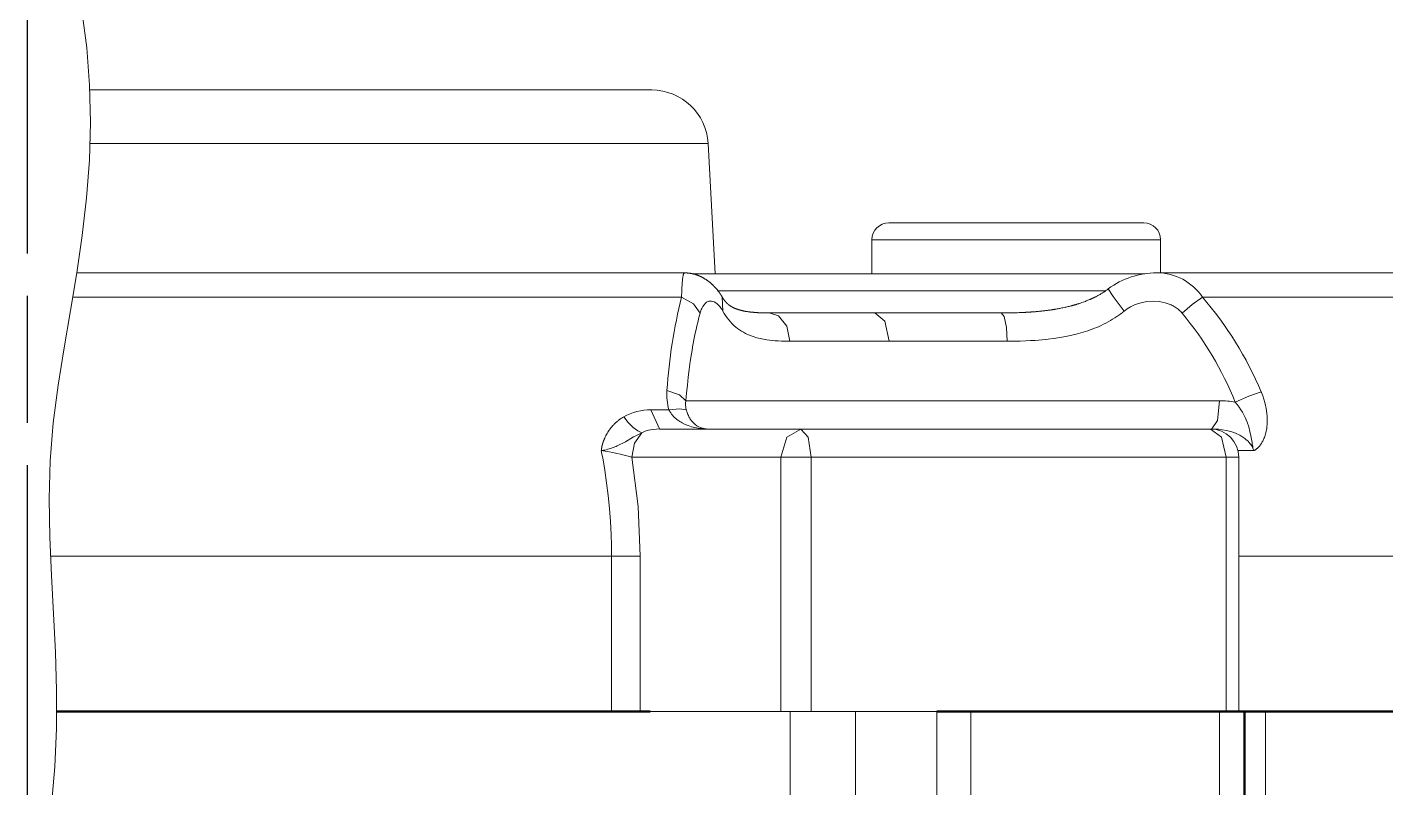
# Model space of a CAD drawing. Header units: millimetres. Extents: x 174875 to 182855, y -330615 to -324972.
# Drawn here: x 177810.84 to 177858.9, y -325640.83 to -325613.92 of the extents above; entities that cross this region are included whole.
import ezdxf

# ---------------------------------------------------------------- set-up
doc = ezdxf.new("R2010")
doc.units = ezdxf.units.MM
doc.header["$LTSCALE"] = 20
doc.layers.get('0').update_dxf_attribs({"lineweight": 15})
doc.layers.add('PDF_几何图形', color=7, linetype='Continuous')
doc.layers.add('实线', color=7, linetype='Continuous')

# ---------------------------------------------------------------- blocks, each defined once
blk = doc.blocks.new('Z$W@#0D7750773333335')
at = {"layer": 'PDF_几何图形', "lineweight": 25}
for points in [[(222.58, 0), (201.374, 0), (197.625, 0), (193.877, 0)], [(228.577, 0), (224.079, 0)], [(258.78, 0), (230.077, 0)]]:
    blk.add_lwpolyline(points, dxfattribs=at)
at = {"layer": 'PDF_几何图形', "lineweight": 18}
for points in [[(238.675, -1.932), (237.355, -2.105), (236.032, -2.207), (234.707, -2.239), (233.379, -2.202), (232.048, -2.103), (230.717, -1.95), (229.388, -1.756), (228.063, -1.537), (226.739, -1.31), (225.412, -1.099), (224.081, -0.924), (222.742, -0.809), (221.394, -0.772), (220.039, -0.798), (218.683, -0.861), (217.327, -0.936), (215.971, -1), (214.616, -1.037), (213.264, -1.033), (211.915, -0.979), (210.569, -0.865)], [(229.388, -23.252), (229.388, -18.039), (229.388, -12.692), (229.388, -7.25), (229.388, -1.755)], [(223.865, -22.364), (223.866, -22.363), (223.866, -22.362)], [(223.865, -22.374), (223.866, -22.363)], [(223.865, -22.364), (223.865, -22.374), (223.865, -27.367), (223.865, -32.377), (223.865, -37.215), (223.865, -41.855), (223.865, -41.878), (223.865, -41.902), (223.866, -41.908)], [(227.972, -26.218), (227.972, -26.216), (227.972, -26.214), (227.972, -26.21), (227.972, -26.206), (227.972, -26.2), (227.972, -26.193), (227.972, -26.185), (227.972, -26.176), (227.972, -26.168), (227.972, -26.16), (227.972, -26.153), (227.972, -26.146), (227.972, -26.141), (227.972, -26.135), (227.972, -26.131), (227.973, -26.127), (227.973, -26.118), (227.973, -26.11), (227.973, -26.101), (227.973, -26.091), (227.973, -26.081), (227.973, -26.071), (227.974, -26.06), (227.974, -26.049), (227.974, -26.039), (227.974, -26.028), (227.974, -26.02), (227.975, -26.012), (227.975, -26.004), (227.975, -25.996), (227.975, -25.987), (227.976, -25.978), (227.976, -25.967), (227.976, -25.957), (227.977, -25.945), (227.977, -25.934), (227.978, -25.923), (227.978, -25.911), (227.979, -25.901), (227.979, -25.89), (227.98, -25.88), (227.98, -25.87), (227.981, -25.862), (227.981, -25.853), (227.981, -25.845), (227.982, -25.837), (227.982, -25.828), (227.983, -25.819), (227.984, -25.805), (227.985, -25.791), (227.986, -25.777), (227.987, -25.763), (227.987, -25.752), (227.988, -25.742), (227.989, -25.729), (227.99, -25.716), (227.991, -25.702), (227.993, -25.688), (227.994, -25.678), (227.995, -25.668), (227.995, -25.662), (227.996, -25.657), (227.996, -25.651), (227.997, -25.645), (227.997, -25.638), (227.998, -25.632), (227.999, -25.626), (227.999, -25.621), (228, -25.616), (228, -25.612), (228.001, -25.609), (228.001, -25.606), (228.001, -25.601), (228.002, -25.596), (228.003, -25.589), (228.004, -25.582), (228.004, -25.575), (228.005, -25.567), (228.006, -25.561), (228.007, -25.554), (228.009, -25.537), (228.012, -25.52), (228.014, -25.502), (228.017, -25.484), (228.019, -25.469), (228.021, -25.454), (228.025, -25.434), (228.028, -25.414), (228.031, -25.4), (228.033, -25.385), (228.037, -25.368), (228.04, -25.351), (228.043, -25.334), (228.047, -25.318), (228.048, -25.313), (228.049, -25.308), (228.05, -25.302), (228.052, -25.296), (228.053, -25.29), (228.055, -25.283), (228.057, -25.276), (228.058, -25.269), (228.06, -25.262), (228.061, -25.256), (228.063, -25.251), (228.064, -25.246), (228.065, -25.241), (228.067, -25.236), (228.068, -25.231), (228.069, -25.226), (228.071, -25.22), (228.072, -25.215), (228.074, -25.208), (228.076, -25.202), (228.078, -25.195), (228.08, -25.188), (228.082, -25.182), (228.083, -25.176), (228.085, -25.171), (228.086, -25.166), (228.088, -25.161), (228.089, -25.156), (228.092, -25.149), (228.094, -25.141), (228.097, -25.133), (228.1, -25.124), (228.103, -25.115), (228.106, -25.106), (228.109, -25.097), (228.112, -25.089), (228.115, -25.082), (228.118, -25.074), (228.121, -25.067), (228.124, -25.06), (228.127, -25.053), (228.13, -25.045), (228.133, -25.036), (228.137, -25.028), (228.14, -25.02), (228.143, -25.013), (228.146, -25.007), (228.149, -25.002), (228.151, -24.996), (228.154, -24.99), (228.157, -24.984), (228.16, -24.978), (228.162, -24.973), (228.165, -24.967), (228.169, -24.96), (228.172, -24.954), (228.176, -24.947), (228.179, -24.94), (228.184, -24.932), (228.188, -24.924), (228.193, -24.917), (228.197, -24.909), (228.201, -24.902), (228.206, -24.895), (228.21, -24.888), (228.215, -24.881), (228.22, -24.872), (228.226, -24.863), (228.23, -24.858), (228.233, -24.853), (228.237, -24.848), (228.24, -24.843), (228.243, -24.839), (228.247, -24.834), (228.25, -24.83), (228.253, -24.825), (228.257, -24.821), (228.26, -24.816), (228.264, -24.812), (228.267, -24.808), (228.271, -24.803), (228.275, -24.799), (228.279, -24.794), (228.283, -24.789), (228.288, -24.783), (228.292, -24.778), (228.298, -24.772), (228.303, -24.767), (228.306, -24.763), (228.31, -24.759), (228.313, -24.755), (228.316, -24.752), (228.32, -24.749), (228.323, -24.745), (228.326, -24.742), (228.33, -24.738), (228.334, -24.735), (228.338, -24.731), (228.341, -24.727), (228.345, -24.724), (228.348, -24.721), (228.352, -24.717), (228.356, -24.714), (228.36, -24.71), (228.364, -24.706), (228.369, -24.702), (228.375, -24.697), (228.38, -24.693), (228.385, -24.688), (228.391, -24.684), (228.396, -24.679), (228.402, -24.675), (228.407, -24.671), (228.412, -24.667), (228.418, -24.662), (228.423, -24.658), (228.429, -24.654), (228.435, -24.65), (228.44, -24.645), (228.446, -24.641), (228.452, -24.637), (228.458, -24.633), (228.464, -24.629), (228.47, -24.625), (228.477, -24.62), (228.485, -24.615), (228.492, -24.61), (228.499, -24.606), (228.502, -24.604), (228.505, -24.602), (228.508, -24.6), (228.511, -24.599), (228.514, -24.597), (228.517, -24.595), (228.521, -24.592), (228.525, -24.59), (228.531, -24.586), (228.537, -24.583), (228.55, -24.575), (228.563, -24.567), (228.573, -24.561), (228.583, -24.555), (228.59, -24.551), (228.597, -24.547), (228.601, -24.544), (228.606, -24.541), (228.61, -24.538), (228.615, -24.536), (228.62, -24.532), (228.625, -24.529), (228.632, -24.524), (228.638, -24.52), (228.647, -24.514), (228.655, -24.509), (228.662, -24.504), (228.669, -24.499), (228.675, -24.495), (228.68, -24.492), (228.685, -24.489), (228.689, -24.485), (228.694, -24.482), (228.699, -24.478), (228.705, -24.474), (228.71, -24.47), (228.717, -24.466), (228.723, -24.461), (228.735, -24.452), (228.747, -24.443), (228.756, -24.436), (228.765, -24.429), (228.775, -24.421), (228.785, -24.414), (228.796, -24.405), (228.807, -24.396), (228.817, -24.387), (228.828, -24.378), (228.836, -24.371), (228.844, -24.364), (228.851, -24.358), (228.859, -24.351), (228.868, -24.343), (228.877, -24.335), (228.887, -24.326), (228.897, -24.317), (228.904, -24.31), (228.911, -24.303), (228.918, -24.296), (228.924, -24.29), (228.932, -24.283), (228.939, -24.275), (228.948, -24.266), (228.956, -24.258), (228.966, -24.248), (228.975, -24.238), (228.983, -24.23), (228.99, -24.222), (228.997, -24.214), (229.004, -24.207), (229.011, -24.198), (229.019, -24.19), (229.027, -24.18), (229.036, -24.17), (229.046, -24.158), (229.055, -24.147), (229.062, -24.138), (229.07, -24.128), (229.076, -24.12), (229.082, -24.112), (229.089, -24.104), (229.095, -24.096), (229.101, -24.087), (229.108, -24.079), (229.115, -24.068), (229.123, -24.058), (229.13, -24.047), (229.138, -24.036), (229.146, -24.025), (229.153, -24.013), (229.161, -24), (229.17, -23.987), (229.177, -23.975), (229.184, -23.964), (229.192, -23.951), (229.199, -23.939), (229.206, -23.926), (229.213, -23.914), (229.22, -23.902), (229.226, -23.89), (229.23, -23.881), (229.235, -23.873), (229.24, -23.863), (229.245, -23.853), (229.25, -23.842), (229.255, -23.831), (229.26, -23.821), (229.265, -23.811), (229.268, -23.804), (229.271, -23.797), (229.274, -23.791), (229.277, -23.784), (229.279, -23.778), (229.282, -23.772), (229.285, -23.764), (229.289, -23.755), (229.293, -23.746), (229.296, -23.736), (229.3, -23.727), (229.304, -23.717), (229.306, -23.709), (229.309, -23.702), (229.311, -23.695), (229.314, -23.689), (229.316, -23.683), (229.318, -23.677), (229.319, -23.672), (229.321, -23.667), (229.323, -23.661), (229.325, -23.655), (229.328, -23.647), (229.33, -23.639), (229.335, -23.623), (229.339, -23.607), (229.343, -23.594), (229.346, -23.582), (229.349, -23.571), (229.352, -23.56), (229.355, -23.547), (229.357, -23.535), (229.361, -23.519), (229.364, -23.503), (229.366, -23.491), (229.368, -23.48), (229.37, -23.47), (229.371, -23.461), (229.373, -23.449), (229.375, -23.437), (229.377, -23.424), (229.379, -23.411), (229.38, -23.4), (229.381, -23.388), (229.382, -23.377), (229.383, -23.367), (229.384, -23.355), (229.385, -23.343), (229.386, -23.329), (229.387, -23.315), (229.387, -23.306), (229.388, -23.297), (229.388, -23.288), (229.388, -23.28), (229.388, -23.268), (229.388, -23.257), (229.388, -23.254), (229.388, -23.252)], [(229.357, -39.531), (229.357, -35.962), (229.357, -32.084), (229.357, -27.93), (229.357, -23.538)], [(227.974, -28.571), (227.974, -27.311), (227.974, -26.037)], [(227.972, -34.452), (227.973, -33.87), (227.974, -33.293), (227.974, -32.722), (227.974, -32.156), (227.974, -31.599), (227.974, -31.051), (227.974, -30.514), (227.974, -29.988), (227.681, -30.341), (226.974, -30.488)], [(227.974, -34.807), (227.974, -33.208), (227.974, -31.574)], [(227.972, -34.488), (227.972, -34.484)], [(223.099, -43.387), (223.146, -43.37), (223.192, -43.352), (223.236, -43.33), (223.278, -43.306), (223.319, -43.279), (223.358, -43.25), (223.395, -43.218), (223.43, -43.185), (223.464, -43.15), (223.497, -43.113), (223.528, -43.076), (223.557, -43.037), (223.647, -42.893), (223.719, -42.738), (223.775, -42.578), (223.816, -42.412), (223.839, -42.285), (223.854, -42.157), (223.865, -41.909)], [(223.102, -43.386), (223.115, -43.381), (223.129, -43.376), (223.149, -43.37), (223.169, -43.364), (223.188, -43.36), (223.206, -43.357), (223.223, -43.354), (223.239, -43.352), (223.257, -43.35), (223.273, -43.346), (223.334, -43.337), (223.393, -43.328), (223.451, -43.318), (223.508, -43.308), (223.564, -43.298), (223.62, -43.287), (223.782, -43.252), (223.943, -43.208), (224.105, -43.153), (224.267, -43.085), (224.362, -43.038), (224.456, -42.986), (224.549, -42.929), (224.641, -42.866), (224.728, -42.8), (224.815, -42.73)]]:
    blk.add_lwpolyline(points, dxfattribs=at)
at = {"layer": 'PDF_几何图形', "lineweight": 13}
for points in [[(219.367, -0.825), (219.367, -5.862), (219.367, -10.866), (219.367, -15.812), (219.367, -20.672), (213.869, -20.672)], [(233.966, -24.09), (233.966, -23.934), (233.966, -23.47), (233.966, -22.702), (233.966, -21.641), (233.966, -20.3), (233.966, -18.698), (233.966, -16.854), (233.966, -14.792), (233.966, -12.539), (233.966, -10.124), (233.966, -7.578), (233.966, -4.935), (233.966, -2.228)], [(227.972, -34.484), (227.972, -34.452), (227.843, -34.56), (227.46, -34.643), (226.972, -34.67), (226.973, -33.581), (226.973, -32.517), (226.974, -31.484), (226.974, -30.488), (226.974, -29.534), (226.973, -28.628), (226.973, -27.774), (226.972, -26.978), (226.973, -26.893), (226.975, -26.808), (226.978, -26.683), (226.983, -26.56), (226.99, -26.459), (226.998, -26.359), (227.009, -26.261), (227.023, -26.164), (227.054, -25.985), (227.095, -25.811), (227.148, -25.642), (227.213, -25.48), (227.248, -25.407), (227.286, -25.335), (227.327, -25.265), (227.371, -25.196), (227.419, -25.13), (227.47, -25.065), (227.527, -25), (227.589, -24.937), (227.657, -24.875), (227.73, -24.814), (227.804, -24.757), (227.882, -24.703), (227.957, -24.656), (228.035, -24.61), (228.062, -24.594), (228.089, -24.578), (228.117, -24.56), (228.143, -24.542), (228.169, -24.523), (228.194, -24.504), (228.215, -24.485), (228.236, -24.466), (228.255, -24.447), (228.272, -24.428), (228.289, -24.409), (228.305, -24.39), (228.36, -24.298), (228.387, -24.206), (228.383, -24.118), (228.347, -24.033), (228.311, -23.986), (228.262, -23.942), (228.2, -23.9), (228.126, -23.862), (228.088, -23.846), (228.046, -23.83), (228.005, -23.817), (227.962, -23.804)], [(228.75, -38.143), (228.75, -35.002), (228.75, -31.658), (228.75, -28.131), (228.75, -24.441)], [(228.035, -24.61), (228.538, -24.583)], [(213.869, -26.995), (197.18, -26.995), (197.18, -27.821), (197.18, -28.639), (197.18, -29.303), (196.85, -29.296), (196.523, -29.274), (196.198, -29.238), (195.878, -29.187), (195.263, -29.046), (194.681, -28.853), (194.37, -28.732), (194.059, -28.611), (194.059, -27.995), (194.059, -27.236), (194.059, -26.453), (194.059, -25.768), (194.059, -25.286), (194.059, -25.084), (186.38, -25.084)], [(226.972, -26.978), (227.501, -26.867), (227.864, -26.575), (227.972, -26.247), (227.972, -26.219)], [(227.973, -27.019), (227.973, -27.011), (227.973, -26.988), (227.973, -26.964), (227.973, -26.941), (227.973, -26.918), (227.973, -26.895), (227.973, -26.872), (227.973, -26.849), (227.973, -26.826), (227.973, -26.803), (227.973, -26.78), (227.973, -26.757), (227.973, -26.735), (227.973, -26.712), (227.973, -26.689), (227.973, -26.667), (227.973, -26.644), (227.973, -26.622), (227.973, -26.599), (227.973, -26.577), (227.973, -26.554), (227.973, -26.532), (227.973, -26.51), (227.973, -26.488), (227.973, -26.465), (227.973, -26.443), (227.973, -26.421), (227.972, -26.399), (227.972, -26.377), (227.972, -26.355), (227.972, -26.334), (227.972, -26.312), (227.972, -26.29), (227.972, -26.268), (227.972, -26.247), (227.972, -26.216), (227.972, -26.185)], [(223.865, -41.855), (223.573, -42.25), (222.866, -42.413), (222.866, -37.711), (222.866, -32.808), (222.866, -27.732), (213.869, -27.732)], [(213.869, -29.303), (197.18, -29.303)], [(230.563, -29.878), (230.563, -30.064), (230.563, -30.61), (230.563, -31.475), (230.563, -32.596), (230.563, -33.892), (230.563, -35.267), (230.563, -36.533), (230.563, -37.701), (230.563, -38.696), (230.563, -39.456), (230.563, -39.932), (230.563, -40.094)], [(186.38, -32.301), (189.572, -32.301), (192.764, -32.301), (194.36, -32.301), (195.956, -32.301), (196.754, -32.301), (197.552, -32.301), (197.751, -32.301), (197.95, -32.292), (198.147, -32.268), (198.343, -32.238), (198.539, -32.211), (198.736, -32.19), (198.934, -32.177), (199.133, -32.172), (199.133, -32.731), (199.133, -33.377), (213.869, -33.377)], [(199.133, -32.172), (213.869, -32.172)], [(227.972, -34.721), (227.972, -34.452)], [(228.035, -38.802), (227.987, -38.742), (227.94, -38.68), (227.89, -38.612), (227.843, -38.542), (227.794, -38.468), (227.747, -38.393), (227.7, -38.315), (227.655, -38.236), (227.612, -38.156), (227.571, -38.075), (227.533, -37.996), (227.496, -37.916), (227.462, -37.837), (227.43, -37.757), (227.399, -37.677), (227.37, -37.596), (227.342, -37.515), (227.315, -37.433), (227.29, -37.35), (227.265, -37.267), (227.242, -37.184), (227.22, -37.1), (227.14, -36.742), (227.078, -36.381), (227.033, -36.018), (227.002, -35.655), (226.992, -35.49), (226.984, -35.325), (226.978, -35.13), (226.975, -34.936), (226.974, -34.803), (226.972, -34.67)], [(228.535, -48.506), (228.535, -45.157), (228.535, -41.569), (228.266, -41.207), (227.962, -40.858), (227.992, -40.832), (228.02, -40.805), (228.05, -40.775), (228.078, -40.743), (228.106, -40.711), (228.132, -40.677), (228.156, -40.644), (228.179, -40.609), (228.2, -40.574), (228.221, -40.538), (228.24, -40.502), (228.258, -40.464), (228.333, -40.259), (228.376, -40.044), (228.389, -39.825), (228.373, -39.605), (228.346, -39.457), (228.306, -39.311), (228.254, -39.169), (228.188, -39.032), (228.153, -38.969), (228.113, -38.908), (228.075, -38.855), (228.035, -38.802), (228.552, -38.414), (228.824, -38.243)], [(197.325, -44.813), (197.42, -44.047), (197.661, -43.084), (197.985, -42.171), (213.869, -42.171)], [(222.866, -42.855), (222.866, -42.737), (222.866, -42.413), (213.869, -42.413)], [(219.367, -68.473), (219.367, -68.311), (219.367, -67.825), (219.367, -67.019), (219.367, -65.895), (219.367, -64.46), (219.367, -62.719), (219.367, -60.682), (219.367, -58.357), (219.367, -55.756), (219.367, -52.891), (219.367, -49.776), (219.367, -46.425), (219.367, -42.855)]]:
    blk.add_lwpolyline(points, dxfattribs=at)
at = {"layer": 'PDF_几何图形', "lineweight": 50}
for points in [[(213.869, -1.039), (213.869, -6.377), (213.869, -11.677), (213.869, -16.908), (213.869, -22.039)], [(213.869, -32.172), (213.869, -32.731), (213.869, -33.377), (213.869, -37.859), (213.869, -42.171), (213.869, -42.824), (213.869, -43.06), (205.961, -43.06)], [(213.869, -50.74), (213.869, -47.38), (213.869, -43.799), (213.869, -43.255), (213.869, -43.06)]]:
    blk.add_lwpolyline(points, dxfattribs=at)
at = {"layer": 'PDF_几何图形', "lineweight": 13}
for points in [[(228.535, -1.616), (228.535, -7.112), (228.535, -12.559), (228.535, -17.916), (228.535, -23.147), (228.29, -23.567), (227.962, -23.804), (227.86, -23.776), (227.756, -23.749), (227.635, -23.719), (227.513, -23.69), (227.387, -23.661), (227.26, -23.634), (227.139, -23.609), (227.016, -23.584), (226.894, -23.562), (226.771, -23.54), (226.646, -23.518), (226.52, -23.497), (226.25, -23.456), (225.976, -23.418), (225.7, -23.384), (225.421, -23.353), (225.144, -23.325), (224.865, -23.299, 0.109206), (224.542, -23.312)], [(224.542, -22.066, 0.133497), (224.297, -21.103), (224.284, -21.082), (224.272, -21.062), (224.26, -21.042), (224.247, -21.023), (224.235, -21.005), (224.223, -20.987), (224.211, -20.969), (224.198, -20.952), (224.186, -20.936), (224.173, -20.92), (224.161, -20.904), (224.148, -20.888), (224.135, -20.873), (224.122, -20.857), (224.108, -20.842), (224.094, -20.827), (224.08, -20.812), (224.066, -20.797), (224.051, -20.781), (224.036, -20.766), (224.02, -20.751), (224.005, -20.736), (223.989, -20.721), (223.973, -20.707), (223.938, -20.676), (223.903, -20.647), (223.866, -20.619), (223.829, -20.591), (223.791, -20.565), (223.752, -20.54), (223.712, -20.516), (223.672, -20.492), (223.631, -20.47), (223.589, -20.449), (223.546, -20.429), (223.503, -20.411), (223.498, -20.409), (223.493, -20.407), (223.487, -20.405), (223.482, -20.403), (223.477, -20.401), (223.472, -20.399), (223.467, -20.397), (223.462, -20.395), (223.456, -20.393), (223.451, -20.391), (223.446, -20.389), (223.441, -20.387), (223.436, -20.385), (223.43, -20.383), (223.425, -20.382), (223.42, -20.38), (223.415, -20.378), (223.41, -20.376), (223.405, -20.375), (223.399, -20.373), (223.394, -20.371), (223.389, -20.369), (223.384, -20.368), (223.379, -20.366), (223.374, -20.364), (223.369, -20.363), (223.364, -20.361), (223.359, -20.36), (223.354, -20.358), (223.35, -20.356), (223.345, -20.355), (223.34, -20.353), (223.335, -20.352), (223.33, -20.351), (223.325, -20.349), (223.32, -20.348), (223.315, -20.346), (223.31, -20.345), (223.305, -20.344), (223.3, -20.342), (223.294, -20.341), (223.289, -20.339), (223.283, -20.338), (223.278, -20.337), (223.272, -20.336), (223.266, -20.334), (223.26, -20.333), (223.253, -20.332), (223.247, -20.33), (223.24, -20.329), (223.234, -20.328), (223.227, -20.327), (223.22, -20.326), (223.213, -20.325), (223.206, -20.323), (223.199, -20.322), (223.192, -20.321), (223.185, -20.32), (223.178, -20.319), (223.171, -20.318), (223.164, -20.317), (223.158, -20.316), (223.152, -20.316), (223.145, -20.315), (223.14, -20.314), (223.134, -20.313), (223.129, -20.313), (223.124, -20.312), (223.119, -20.311), (223.115, -20.311), (223.111, -20.31), (223.107, -20.31), (223.105, -20.31), (223.102, -20.31), (223.1, -20.309), (223.099, -20.309), (222.974, -20.333), (222.849, -20.357), (222.406, -20.432), (221.961, -20.498), (221.508, -20.553), (221.054, -20.598), (220.594, -20.633), (220.132, -20.657), (219.75, -20.668), (219.367, -20.672), (219.367, -21.21), (219.367, -21.68), (213.869, -21.68)], [(213.869, -26.66), (222.866, -26.66), (222.866, -21.39, 0.03595), (223.099, -20.309), (223.105, -20.347), (223.111, -20.385), (223.121, -20.434), (223.134, -20.483), (223.148, -20.537), (223.163, -20.591), (223.179, -20.641), (223.196, -20.692), (223.214, -20.738), (223.232, -20.784), (223.251, -20.83), (223.271, -20.875), (223.292, -20.921), (223.314, -20.966), (223.364, -21.065), (223.417, -21.163), (223.472, -21.259), (223.528, -21.355), (223.585, -21.452), (223.639, -21.55), (223.688, -21.649), (223.735, -21.748), (223.798, -21.599), (223.92, -21.43), (224.094, -21.259), (224.297, -21.103)], [(219.367, -21.68), (221.126, -21.608), (222.866, -21.39), (223.369, -21.486), (223.735, -21.748), (223.783, -21.859), (223.819, -21.979), (223.847, -22.117), (223.862, -22.261), (223.866, -22.363), (224.542, -22.066), (224.542, -22.384), (224.542, -22.701), (224.512, -22.718), (224.483, -22.735), (224.439, -22.763), (224.396, -22.794), (224.351, -22.829), (224.309, -22.867), (224.273, -22.902), (224.239, -22.939), (224.21, -22.974), (224.183, -23.01), (224.156, -23.048), (224.13, -23.087), (224.105, -23.128), (224.081, -23.169), (224.029, -23.275), (223.984, -23.385), (223.947, -23.498), (223.917, -23.613), (223.894, -23.73), (223.878, -23.848), (223.87, -23.965), (223.865, -24.082), (223.87, -24.015), (223.878, -23.948), (223.894, -23.883), (223.916, -23.818), (223.946, -23.754), (223.983, -23.691), (224.028, -23.629), (224.081, -23.569), (224.102, -23.549), (224.123, -23.53), (224.146, -23.511), (224.169, -23.492), (224.193, -23.474), (224.218, -23.457), (224.245, -23.439), (224.273, -23.422), (224.305, -23.405), (224.338, -23.388), (224.374, -23.371), (224.41, -23.356), (224.445, -23.342), (224.482, -23.33), (224.511, -23.321), (224.542, -23.312), (224.584, -23.09), (224.542, -22.701, -0.090931), (225.231, -22.632)], [(229.388, -23.251), (229.388, -23.251), (229.387, -23.246), (229.384, -23.24), (229.379, -23.235), (229.372, -23.23), (229.362, -23.225), (229.351, -23.22), (229.337, -23.215), (229.321, -23.21), (229.303, -23.206), (229.283, -23.201), (229.261, -23.197), (229.236, -23.193), (229.21, -23.189), (229.182, -23.185), (229.152, -23.182), (229.12, -23.178), (229.086, -23.175), (229.051, -23.172), (229.014, -23.169), (228.975, -23.166), (228.935, -23.164), (228.894, -23.161), (228.852, -23.159), (228.808, -23.157), (228.764, -23.155), (228.719, -23.153), (228.674, -23.152), (228.628, -23.15), (228.582, -23.149), (228.535, -23.147, 0.044823), (225.231, -22.632), (225.078, -23.07), (224.865, -23.299), (224.865, -23.916), (224.865, -24.85), (224.865, -26.079), (224.865, -27.577), (224.865, -29.308), (224.865, -31.235), (224.865, -33.313), (224.865, -35.496), (224.865, -37.736), (224.865, -39.981), (224.865, -42.181)], [(225.178, -43.65, 0.079012), (228.535, -41.569, 0.252488), (229.388, -39.962)], [(223.099, -42.827), (223.099, -43.107), (223.101, -43.386), (223.103, -43.391), (223.105, -43.396), (223.108, -43.402), (223.11, -43.408), (223.114, -43.415), (223.118, -43.423), (223.122, -43.431), (223.127, -43.439), (223.133, -43.449), (223.139, -43.458), (223.146, -43.468), (223.153, -43.478), (223.162, -43.489), (223.17, -43.5), (223.18, -43.511), (223.19, -43.522), (223.201, -43.534), (223.213, -43.546), (223.226, -43.559), (223.24, -43.572), (223.256, -43.586), (223.272, -43.599), (223.291, -43.614), (223.31, -43.628), (223.332, -43.643), (223.355, -43.658), (223.38, -43.674), (223.406, -43.689), (223.435, -43.704), (223.465, -43.719), (223.497, -43.734), (223.53, -43.749), (223.566, -43.763), (223.604, -43.777), (223.645, -43.79), (223.688, -43.803), (223.735, -43.816), (223.784, -43.827), (223.839, -43.838), (223.895, -43.847), (223.958, -43.855), (224.021, -43.861), (224.093, -43.865), (224.165, -43.866), (224.244, -43.865), (224.324, -43.861), (224.412, -43.853), (224.5, -43.842), (224.598, -43.826), (224.697, -43.806), (224.806, -43.779), (224.915, -43.747), (225.035, -43.706), (225.154, -43.66), (225.166, -43.655), (225.178, -43.65), (225.026, -43.213), (224.815, -42.73, 0.046827), (224.865, -42.181), (224.167, -42.102), (223.866, -41.908)], [(213.869, -43.799), (209.741, -43.799, -0.700589), (207.391, -48.845)]]:
    blk.add_lwpolyline(points, format="xyb", dxfattribs=at)
at = {"layer": 'PDF_几何图形', "lineweight": 18}
for points in [[(229.357, -24.331), (233.966, -24.09, 0.39664), (235.861, -22.093), (235.861, -21.927), (235.861, -21.433), (235.861, -20.617), (235.861, -19.492), (235.861, -18.074), (235.861, -16.386), (235.861, -14.452), (235.861, -12.301), (235.861, -9.965), (235.861, -7.481), (235.861, -4.884), (235.861, -2.214)], [(223.865, -41.855, -0.411423), (222.866, -42.855), (213.869, -42.855), (213.869, -42.737), (213.869, -42.413), (213.869, -37.711), (213.869, -32.808), (213.869, -27.732), (213.869, -27.162), (213.869, -26.66), (213.869, -21.68)], [(229.388, -40.094), (230.563, -40.094, 0.411412), (231.162, -39.494), (231.162, -39.341), (231.162, -38.89), (231.162, -38.174), (231.162, -37.24), (231.162, -36.153), (231.162, -34.986), (231.162, -33.819), (231.162, -32.732), (231.162, -31.798), (231.162, -31.082), (231.162, -30.631), (231.162, -30.478, 0.41143), (230.563, -29.878), (229.357, -29.878)], [(229.388, -49.805), (229.388, -46.765), (229.388, -43.478), (229.388, -39.962), (229.388, -39.951, 0.162387), (228.824, -38.243), (228.808, -38.223), (228.793, -38.202), (228.777, -38.181), (228.762, -38.16), (228.748, -38.14), (228.733, -38.119), (228.72, -38.099), (228.707, -38.08), (228.694, -38.061), (228.682, -38.041), (228.669, -38.02), (228.656, -37.999), (228.646, -37.983), (228.637, -37.968), (228.627, -37.951), (228.617, -37.934), (228.607, -37.916), (228.597, -37.897), (228.586, -37.878), (228.575, -37.858), (228.565, -37.839), (228.555, -37.819), (228.546, -37.802), (228.537, -37.785), (228.53, -37.771), (228.523, -37.756), (228.518, -37.746), (228.513, -37.736), (228.509, -37.728), (228.505, -37.72), (228.501, -37.712), (228.498, -37.704), (228.493, -37.695), (228.489, -37.685), (228.483, -37.674), (228.478, -37.663), (228.472, -37.65), (228.467, -37.637), (228.461, -37.624), (228.455, -37.61), (228.449, -37.597), (228.443, -37.583), (228.431, -37.554), (228.418, -37.524), (228.406, -37.494), (228.394, -37.463), (228.381, -37.431), (228.369, -37.398), (228.352, -37.351), (228.335, -37.304), (228.318, -37.254), (228.302, -37.203), (228.295, -37.184), (228.289, -37.164), (228.284, -37.147), (228.279, -37.13), (228.274, -37.116), (228.27, -37.102), (228.267, -37.09), (228.264, -37.079), (228.261, -37.072), (228.259, -37.065), (228.258, -37.059), (228.256, -37.053), (228.254, -37.046), (228.252, -37.039), (228.25, -37.031), (228.247, -37.022), (228.244, -37.012), (228.242, -37.002), (228.237, -36.986), (228.233, -36.97), (228.228, -36.951), (228.223, -36.932), (228.218, -36.912), (228.213, -36.892), (228.204, -36.856), (228.195, -36.821), (228.187, -36.785), (228.178, -36.749), (228.17, -36.713), (228.162, -36.677), (228.155, -36.64), (228.147, -36.604), (228.14, -36.568), (228.133, -36.532), (228.127, -36.499), (228.121, -36.466), (228.115, -36.435), (228.11, -36.404), (228.108, -36.393), (228.106, -36.381), (228.104, -36.37), (228.102, -36.359), (228.1, -36.349), (228.099, -36.339), (228.097, -36.331), (228.096, -36.323), (228.095, -36.317), (228.094, -36.311), (228.094, -36.308), (228.093, -36.304), (228.092, -36.299), (228.092, -36.295), (228.09, -36.286), (228.089, -36.277), (228.087, -36.265), (228.085, -36.253), (228.083, -36.238), (228.081, -36.223), (228.078, -36.205), (228.075, -36.186), (228.072, -36.164), (228.069, -36.142), (228.066, -36.118), (228.063, -36.094), (228.06, -36.07), (228.057, -36.046), (228.054, -36.023), (228.051, -36), (228.048, -35.979), (228.046, -35.957), (228.043, -35.936), (228.041, -35.915), (228.039, -35.894), (228.037, -35.874), (228.033, -35.842), (228.03, -35.809), (228.027, -35.779), (228.024, -35.749), (228.022, -35.72), (228.019, -35.692), (228.016, -35.662), (228.014, -35.632), (228.013, -35.618), (228.012, -35.604), (228.011, -35.589), (228.009, -35.575), (228.008, -35.56), (228.007, -35.546), (228.006, -35.53), (228.005, -35.515), (228.004, -35.5), (228.003, -35.485), (228.002, -35.472), (228.001, -35.459), (228.001, -35.448), (228, -35.438), (227.999, -35.43), (227.999, -35.423), (227.999, -35.417), (227.998, -35.412), (227.998, -35.408), (227.998, -35.403), (227.997, -35.397), (227.997, -35.391), (227.996, -35.383), (227.996, -35.375), (227.995, -35.365), (227.995, -35.355), (227.994, -35.341), (227.993, -35.327), (227.992, -35.31), (227.991, -35.294), (227.991, -35.276), (227.99, -35.258), (227.989, -35.24), (227.988, -35.222), (227.985, -35.158), (227.982, -35.095), (227.98, -35.032), (227.978, -34.969), (227.977, -34.941), (227.977, -34.913), (227.976, -34.887), (227.975, -34.861), (227.975, -34.837), (227.974, -34.813), (227.974, -34.791), (227.973, -34.769), (227.973, -34.75), (227.972, -34.73), (227.972, -34.719), (227.972, -34.708), (227.972, -34.697), (227.971, -34.686), (227.971, -34.673), (227.971, -34.66), (227.971, -34.645), (227.971, -34.629), (227.971, -34.618), (227.971, -34.606), (227.971, -34.593), (227.971, -34.581), (227.971, -34.567), (227.971, -34.553), (227.972, -34.543), (227.972, -34.534), (227.972, -34.525), (227.972, -34.516), (227.972, -34.509), (227.972, -34.501), (227.972, -34.494), (227.972, -34.487)]]:
    blk.add_lwpolyline(points, format="xyb", dxfattribs=at)
at = {"layer": 'PDF_几何图形', "lineweight": 13}
blk.add_lwpolyline([(223.865, -27.367), (223.573, -27.625), (222.866, -27.732), (222.866, -27.162), (222.866, -26.66), (223.573, -26.867)], close=True, dxfattribs=at)
at = {"layer": 'PDF_几何图形', "lineweight": 18}
blk.add_arc((-3746.324, -29.212), 3974.298, 359.98881, 0.031608, dxfattribs=at)
at = {"layer": 'PDF_几何图形', "lineweight": 13}
blk.add_arc((220.405, -31.735), 11.846, 291.8532, 309.6377, dxfattribs=at)
blk = doc.blocks.new('英铄BN(A)S250系列-主视图')
at = {"layer": '实线'}
blk.add_blockref('Z$W@#0D7750773333335', (-1420.212, 23084.806), dxfattribs=at)

msp = doc.modelspace()

# ---------------------------------------------------------------- block references
at = {"rotation": 90}
msp.add_blockref('英铄BN(A)S250系列-主视图', (200895.648, -324431.792), dxfattribs=at)

doc.saveas('drawing.dxf')
